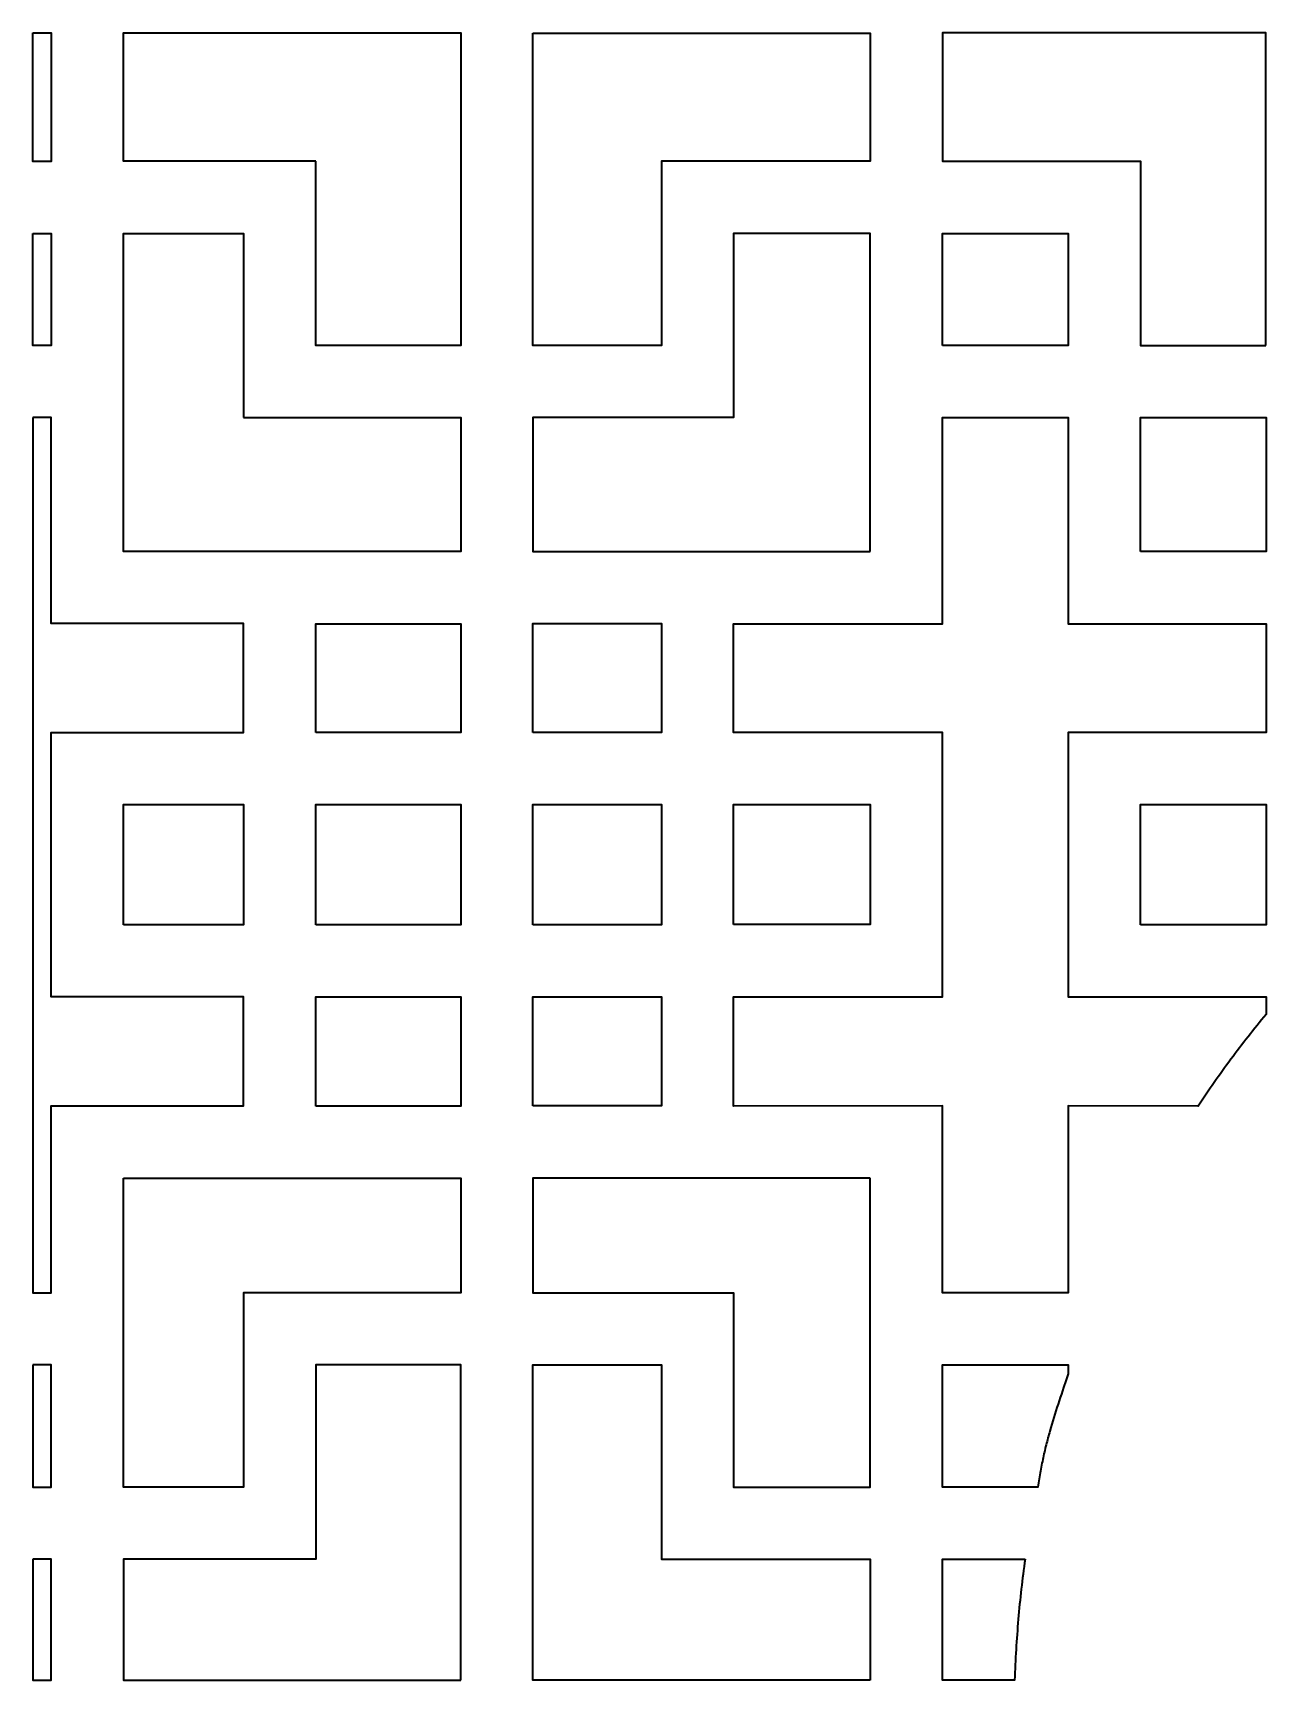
# Model space of a CAD drawing. Header units: centimetres. Extents: x 24 to 482, y -156 to 120.
# Drawn here: x 377.84 to 408.57, y -17.5 to 23.57 of the extents above; entities that cross this region are included whole.
import ezdxf

# ---------------------------------------------------------------- set-up
doc = ezdxf.new("R2010")
doc.units = ezdxf.units.CM
doc.header["$MEASUREMENT"] = 0
doc.layers.add('layer 1', color=7, linetype='Continuous')

msp = doc.modelspace()

# ---------------------------------------------------------------- linework, layer by layer
at = {"layer": 'layer 1', "color": 250, "lineweight": 35}
for points, knots in [([(377.84482, 23.57096), (377.84482, 23.57096), (377.84482, 20.36846), (377.84482, 20.36846), (377.84482, 20.36846), (377.84482, 20.36846), (378.29982, 20.36846), (378.29982, 20.36846), (378.29982, 20.36846), (378.29982, 20.36846), (378.29982, 23.57096), (378.29982, 23.57096), (378.29982, 23.57096), (378.29982, 23.57096), (377.84482, 23.57096), (377.84482, 23.57096)], [0, 0, 0, 0, 0.2, 0.2, 0.2, 0.2, 0.4, 0.4, 0.4, 0.4, 0.6, 0.6, 0.6, 0.6, 1, 1, 1, 1]), ([(384.89482, 20.37096), (384.89482, 20.37096), (384.89232, 15.78096), (384.89232, 15.78096), (384.89232, 15.78096), (384.89232, 15.78096), (388.50482, 15.78096), (388.50482, 15.78096), (388.50482, 15.78096), (388.50482, 15.78096), (388.50482, 23.57096), (388.50482, 23.57096), (388.50482, 23.57096), (388.50482, 23.57096), (380.09982, 23.57096), (380.09982, 23.57096), (380.09982, 23.57096), (380.09982, 23.57096), (380.09982, 20.37096), (380.09982, 20.37096), (380.09982, 20.37096), (380.09982, 20.37096), (384.89482, 20.37096), (384.89482, 20.37096)], [0, 0, 0, 0, 0.14285714, 0.14285714, 0.14285714, 0.14285714, 0.28571429, 0.28571429, 0.28571429, 0.28571429, 0.42857143, 0.42857143, 0.42857143, 0.42857143, 0.57142857, 0.57142857, 0.57142857, 0.57142857, 0.71428571, 0.71428571, 0.71428571, 0.71428571, 1, 1, 1, 1]), ([(390.30482, 23.56846), (390.30482, 23.56846), (390.30482, 15.78096), (390.30482, 15.78096), (390.30482, 15.78096), (390.30482, 15.78096), (393.50482, 15.78096), (393.50482, 15.78096), (393.50482, 15.78096), (393.50482, 15.78096), (393.50482, 20.37096), (393.50482, 20.37096), (393.50482, 20.37096), (393.50482, 20.37096), (398.71232, 20.37096), (398.71232, 20.37096), (398.71232, 20.37096), (398.71232, 20.37096), (398.71232, 23.56846), (398.71232, 23.56846), (398.71232, 23.56846), (398.71232, 23.56846), (390.30482, 23.56846), (390.30482, 23.56846)], [0, 0, 0, 0, 0.14285714, 0.14285714, 0.14285714, 0.14285714, 0.28571429, 0.28571429, 0.28571429, 0.28571429, 0.42857143, 0.42857143, 0.42857143, 0.42857143, 0.57142857, 0.57142857, 0.57142857, 0.57142857, 0.71428571, 0.71428571, 0.71428571, 0.71428571, 1, 1, 1, 1]), ([(408.56982, 15.78096), (408.56982, 15.78096), (405.44232, 15.78096), (405.44232, 15.78096), (405.44232, 15.78096), (405.44232, 15.78096), (405.44232, 20.37096), (405.44232, 20.37096), (405.44232, 20.37096), (405.44232, 20.37096), (400.51232, 20.37096), (400.51232, 20.37096), (400.51232, 20.37096), (400.51232, 20.37096), (400.51232, 23.57096), (400.51232, 23.57096), (400.51232, 23.57096), (400.51232, 23.57096), (408.56982, 23.57096), (408.56982, 23.57096), (408.56982, 23.57096), (408.56982, 23.57096), (408.56982, 15.78096), (408.56982, 15.78096)], [0, 0, 0, 0, 0.14285714, 0.14285714, 0.14285714, 0.14285714, 0.28571429, 0.28571429, 0.28571429, 0.28571429, 0.42857143, 0.42857143, 0.42857143, 0.42857143, 0.57142857, 0.57142857, 0.57142857, 0.57142857, 0.71428571, 0.71428571, 0.71428571, 0.71428571, 1, 1, 1, 1]), ([(377.84482, 18.57096), (377.84482, 18.57096), (377.84482, 15.78096), (377.84482, 15.78096), (377.84482, 15.78096), (377.84482, 15.78096), (378.29982, 15.78096), (378.29982, 15.78096), (378.29982, 15.78096), (378.29982, 15.78096), (378.29982, 18.57096), (378.29982, 18.57096), (378.29982, 18.57096), (378.29982, 18.57096), (377.84482, 18.57096), (377.84482, 18.57096)], [0, 0, 0, 0, 0.2, 0.2, 0.2, 0.2, 0.4, 0.4, 0.4, 0.4, 0.6, 0.6, 0.6, 0.6, 1, 1, 1, 1]), ([(383.09482, 13.98096), (383.09482, 13.98096), (383.09482, 18.57096), (383.09482, 18.57096), (383.09482, 18.57096), (383.09482, 18.57096), (380.09982, 18.57096), (380.09982, 18.57096), (380.09982, 18.57096), (380.09982, 18.57096), (380.09982, 10.64346), (380.09982, 10.64346), (380.09982, 10.64346), (380.09982, 10.64346), (388.50482, 10.64346), (388.50482, 10.64346), (388.50482, 10.64346), (388.50482, 10.64346), (388.50482, 13.98096), (388.50482, 13.98096), (388.50482, 13.98096), (388.50482, 13.98096), (383.09482, 13.98096), (383.09482, 13.98096)], [0, 0, 0, 0, 0.14285714, 0.14285714, 0.14285714, 0.14285714, 0.28571429, 0.28571429, 0.28571429, 0.28571429, 0.42857143, 0.42857143, 0.42857143, 0.42857143, 0.57142857, 0.57142857, 0.57142857, 0.57142857, 0.71428571, 0.71428571, 0.71428571, 0.71428571, 1, 1, 1, 1]), ([(398.70732, 10.64346), (398.70732, 10.64346), (390.30482, 10.64346), (390.30482, 10.64346), (390.30482, 10.64346), (390.30482, 10.64346), (390.30482, 13.98096), (390.30482, 13.98096), (390.30482, 13.98096), (390.30482, 13.98096), (395.30482, 13.98096), (395.30482, 13.98096), (395.30482, 13.98096), (395.30482, 13.98096), (395.30482, 18.56846), (395.30482, 18.56846), (395.30482, 18.56846), (395.30482, 18.56846), (398.70732, 18.56846), (398.70732, 18.56846), (398.70732, 18.56846), (398.70732, 18.56846), (398.70732, 10.64346), (398.70732, 10.64346)], [0, 0, 0, 0, 0.14285714, 0.14285714, 0.14285714, 0.14285714, 0.28571429, 0.28571429, 0.28571429, 0.28571429, 0.42857143, 0.42857143, 0.42857143, 0.42857143, 0.57142857, 0.57142857, 0.57142857, 0.57142857, 0.71428571, 0.71428571, 0.71428571, 0.71428571, 1, 1, 1, 1]), ([(400.51232, 15.78096), (400.51232, 15.78096), (403.64232, 15.78096), (403.64232, 15.78096), (403.64232, 15.78096), (403.64232, 15.78096), (403.64232, 18.57096), (403.64232, 18.57096), (403.64232, 18.57096), (403.64232, 18.57096), (400.51232, 18.57096), (400.51232, 18.57096), (400.51232, 18.57096), (400.51232, 18.57096), (400.51232, 15.78096), (400.51232, 15.78096)], [0, 0, 0, 0, 0.2, 0.2, 0.2, 0.2, 0.4, 0.4, 0.4, 0.4, 0.6, 0.6, 0.6, 0.6, 1, 1, 1, 1]), ([(377.84482, 13.98096), (377.84482, 13.98096), (378.29732, 13.98096), (378.29732, 13.98096), (378.29732, 13.98096), (378.29732, 13.98096), (378.29732, 8.84346), (378.29732, 8.84346), (378.29732, 8.84346), (378.29732, 8.84346), (383.09482, 8.84346), (383.09482, 8.84346), (383.09482, 8.84346), (383.09482, 8.84346), (383.09482, 6.13096), (383.09482, 6.13096), (383.09482, 6.13096), (383.09482, 6.13096), (378.29732, 6.13096), (378.29732, 6.13096), (378.29732, 6.13096), (378.29732, 6.13096), (378.29732, -0.46404), (378.29732, -0.46404), (378.29732, -0.46404), (378.29732, -0.46404), (383.09482, -0.46404), (383.09482, -0.46404), (383.09482, -0.46404), (383.09482, -0.46404), (383.09482, -3.18404), (383.09482, -3.18404), (383.09482, -3.18404), (383.09482, -3.18404), (378.29732, -3.18404), (378.29732, -3.18404), (378.29732, -3.18404), (378.29732, -3.18404), (378.29732, -7.84404), (378.29732, -7.84404), (378.29732, -7.84404), (378.29732, -7.84404), (377.84482, -7.84404), (377.84482, -7.84404), (377.84482, -7.84404), (377.84482, -7.84404), (377.84482, 13.98096), (377.84482, 13.98096)], [0, 0, 0, 0, 0.07692308, 0.07692308, 0.07692308, 0.07692308, 0.15384615, 0.15384615, 0.15384615, 0.15384615, 0.23076923, 0.23076923, 0.23076923, 0.23076923, 0.30769231, 0.30769231, 0.30769231, 0.30769231, 0.38461538, 0.38461538, 0.38461538, 0.38461538, 0.46153846, 0.46153846, 0.46153846, 0.46153846, 0.53846154, 0.53846154, 0.53846154, 0.53846154, 0.61538462, 0.61538462, 0.61538462, 0.61538462, 0.69230769, 0.69230769, 0.69230769, 0.69230769, 0.76923077, 0.76923077, 0.76923077, 0.76923077, 0.84615385, 0.84615385, 0.84615385, 0.84615385, 1, 1, 1, 1]), ([(408.57482, -0.90404), (408.57482, -0.90404), (408.57482, -0.46404), (408.57482, -0.46404), (408.57482, -0.46404), (408.57482, -0.46404), (403.63982, -0.46404), (403.63982, -0.46404), (403.63982, -0.46404), (403.63982, -0.46404), (403.63982, 6.12846), (403.63982, 6.12846), (403.63982, 6.12846), (403.63982, 6.12846), (408.57482, 6.12846), (408.57482, 6.12846), (408.57482, 6.12846), (408.57482, 6.12846), (408.57482, 8.84096), (408.57482, 8.84096), (408.57482, 8.84096), (408.57482, 8.84096), (403.63982, 8.84096), (403.63982, 8.84096), (403.63982, 8.84096), (403.63982, 8.84096), (403.63982, 13.97846), (403.63982, 13.97846), (403.63982, 13.97846), (403.63982, 13.97846), (400.51232, 13.97846), (400.51232, 13.97846), (400.51232, 13.97846), (400.51232, 13.97846), (400.51232, 8.84096), (400.51232, 8.84096), (400.51232, 8.84096), (400.51232, 8.84096), (395.30482, 8.84096), (395.30482, 8.84096), (395.30482, 8.84096), (395.30482, 8.84096), (395.30482, 6.12846), (395.30482, 6.12846), (395.30482, 6.12846), (395.30482, 6.12846), (400.51232, 6.12846), (400.51232, 6.12846), (400.51232, 6.12846), (400.51232, 6.12846), (400.51232, -0.46404), (400.51232, -0.46404), (400.51232, -0.46404), (400.51232, -0.46404), (395.30482, -0.46404), (395.30482, -0.46404), (395.30482, -0.46404), (395.30482, -0.46404), (395.30482, -3.18654), (395.30482, -3.18654), (395.30482, -3.18654), (395.30482, -3.18654), (400.51232, -3.18404), (400.51232, -3.18404), (400.51232, -3.18404), (400.51232, -3.18404), (400.51232, -7.84404), (400.51232, -7.84404), (400.51232, -7.84404), (400.51232, -7.84404), (403.63982, -7.84404), (403.63982, -7.84404), (403.63982, -7.84404), (403.63982, -7.84404), (403.63982, -3.18404), (403.63982, -3.18404), (403.63982, -3.18404), (403.63982, -3.18404), (406.87982, -3.18654), (406.87982, -3.18654), (406.87982, -3.18654), (406.87982, -3.18654), (406.87982, -3.18654), (406.87982, -3.18654), (406.87982, -3.18654), (406.87982, -3.18654), (406.92982, -3.11154), (406.92982, -3.11154), (406.92982, -3.11154), (406.92982, -3.11154), (406.97982, -3.03654), (406.97982, -3.03654), (406.97982, -3.03654), (406.97982, -3.03654), (407.02982, -2.96404), (407.02982, -2.96404), (407.02982, -2.96404), (407.02982, -2.96404), (407.07982, -2.89154), (407.07982, -2.89154), (407.07982, -2.89154), (407.07982, -2.89154), (407.12982, -2.81654), (407.12982, -2.81654), (407.12982, -2.81654), (407.12982, -2.81654), (407.17982, -2.74404), (407.17982, -2.74404), (407.17982, -2.74404), (407.17982, -2.74404), (407.23232, -2.67154), (407.23232, -2.67154), (407.23232, -2.67154), (407.23232, -2.67154), (407.28232, -2.59904), (407.28232, -2.59904), (407.28232, -2.59904), (407.28232, -2.59904), (407.33232, -2.52654), (407.33232, -2.52654), (407.33232, -2.52654), (407.33232, -2.52654), (407.38482, -2.45404), (407.38482, -2.45404), (407.38482, -2.45404), (407.38482, -2.45404), (407.43732, -2.38154), (407.43732, -2.38154), (407.43732, -2.38154), (407.43732, -2.38154), (407.48982, -2.30904), (407.48982, -2.30904), (407.48982, -2.30904), (407.48982, -2.30904), (407.53982, -2.23654), (407.53982, -2.23654), (407.53982, -2.23654), (407.53982, -2.23654), (407.59232, -2.16404), (407.59232, -2.16404), (407.59232, -2.16404), (407.59232, -2.16404), (407.64482, -2.09404), (407.64482, -2.09404), (407.64482, -2.09404), (407.64482, -2.09404), (407.69982, -2.02154), (407.69982, -2.02154), (407.69982, -2.02154), (407.69982, -2.02154), (407.75232, -1.95154), (407.75232, -1.95154), (407.75232, -1.95154), (407.75232, -1.95154), (407.80482, -1.87904), (407.80482, -1.87904), (407.80482, -1.87904), (407.80482, -1.87904), (407.85732, -1.80904), (407.85732, -1.80904), (407.85732, -1.80904), (407.85732, -1.80904), (407.91232, -1.73654), (407.91232, -1.73654), (407.91232, -1.73654), (407.91232, -1.73654), (407.96732, -1.66654), (407.96732, -1.66654), (407.96732, -1.66654), (407.96732, -1.66654), (408.01982, -1.59654), (408.01982, -1.59654), (408.01982, -1.59654), (408.01982, -1.59654), (408.07482, -1.52654), (408.07482, -1.52654), (408.07482, -1.52654), (408.07482, -1.52654), (408.12982, -1.45654), (408.12982, -1.45654), (408.12982, -1.45654), (408.12982, -1.45654), (408.18482, -1.38654), (408.18482, -1.38654), (408.18482, -1.38654), (408.18482, -1.38654), (408.23982, -1.31654), (408.23982, -1.31654), (408.23982, -1.31654), (408.23982, -1.31654), (408.29482, -1.24654), (408.29482, -1.24654), (408.29482, -1.24654), (408.29482, -1.24654), (408.34982, -1.17904), (408.34982, -1.17904), (408.34982, -1.17904), (408.34982, -1.17904), (408.40482, -1.10904), (408.40482, -1.10904), (408.40482, -1.10904), (408.40482, -1.10904), (408.46232, -1.03904), (408.46232, -1.03904), (408.46232, -1.03904), (408.46232, -1.03904), (408.51732, -0.97154), (408.51732, -0.97154), (408.51732, -0.97154), (408.51732, -0.97154), (408.57482, -0.90404), (408.57482, -0.90404)], [0, 0, 0, 0, 0.01851852, 0.01851852, 0.01851852, 0.01851852, 0.03703704, 0.03703704, 0.03703704, 0.03703704, 0.05555556, 0.05555556, 0.05555556, 0.05555556, 0.07407407, 0.07407407, 0.07407407, 0.07407407, 0.09259259, 0.09259259, 0.09259259, 0.09259259, 0.11111111, 0.11111111, 0.11111111, 0.11111111, 0.12962963, 0.12962963, 0.12962963, 0.12962963, 0.14814815, 0.14814815, 0.14814815, 0.14814815, 0.16666667, 0.16666667, 0.16666667, 0.16666667, 0.18518519, 0.18518519, 0.18518519, 0.18518519, 0.2037037, 0.2037037, 0.2037037, 0.2037037, 0.22222222, 0.22222222, 0.22222222, 0.22222222, 0.24074074, 0.24074074, 0.24074074, 0.24074074, 0.25925926, 0.25925926, 0.25925926, 0.25925926, 0.27777778, 0.27777778, 0.27777778, 0.27777778, 0.2962963, 0.2962963, 0.2962963, 0.2962963, 0.31481481, 0.31481481, 0.31481481, 0.31481481, 0.33333333, 0.33333333, 0.33333333, 0.33333333, 0.35185185, 0.35185185, 0.35185185, 0.35185185, 0.37037037, 0.37037037, 0.37037037, 0.37037037, 0.38888889, 0.38888889, 0.38888889, 0.38888889, 0.40740741, 0.40740741, 0.40740741, 0.40740741, 0.42592593, 0.42592593, 0.42592593, 0.42592593, 0.44444444, 0.44444444, 0.44444444, 0.44444444, 0.46296296, 0.46296296, 0.46296296, 0.46296296, 0.48148148, 0.48148148, 0.48148148, 0.48148148, 0.5, 0.5, 0.5, 0.5, 0.51851852, 0.51851852, 0.51851852, 0.51851852, 0.53703704, 0.53703704, 0.53703704, 0.53703704, 0.55555556, 0.55555556, 0.55555556, 0.55555556, 0.57407407, 0.57407407, 0.57407407, 0.57407407, 0.59259259, 0.59259259, 0.59259259, 0.59259259, 0.61111111, 0.61111111, 0.61111111, 0.61111111, 0.62962963, 0.62962963, 0.62962963, 0.62962963, 0.64814815, 0.64814815, 0.64814815, 0.64814815, 0.66666667, 0.66666667, 0.66666667, 0.66666667, 0.68518519, 0.68518519, 0.68518519, 0.68518519, 0.7037037, 0.7037037, 0.7037037, 0.7037037, 0.72222222, 0.72222222, 0.72222222, 0.72222222, 0.74074074, 0.74074074, 0.74074074, 0.74074074, 0.75925926, 0.75925926, 0.75925926, 0.75925926, 0.77777778, 0.77777778, 0.77777778, 0.77777778, 0.7962963, 0.7962963, 0.7962963, 0.7962963, 0.81481481, 0.81481481, 0.81481481, 0.81481481, 0.83333333, 0.83333333, 0.83333333, 0.83333333, 0.85185185, 0.85185185, 0.85185185, 0.85185185, 0.87037037, 0.87037037, 0.87037037, 0.87037037, 0.88888889, 0.88888889, 0.88888889, 0.88888889, 0.90740741, 0.90740741, 0.90740741, 0.90740741, 0.92592593, 0.92592593, 0.92592593, 0.92592593, 0.94444444, 0.94444444, 0.94444444, 0.94444444, 0.96296296, 0.96296296, 0.96296296, 0.96296296, 1, 1, 1, 1]), ([(405.44232, 10.64346), (405.44232, 10.64346), (408.57482, 10.64346), (408.57482, 10.64346), (408.57482, 10.64346), (408.57482, 10.64346), (408.57482, 13.97846), (408.57482, 13.97846), (408.57482, 13.97846), (408.57482, 13.97846), (405.44232, 13.97846), (405.44232, 13.97846), (405.44232, 13.97846), (405.44232, 13.97846), (405.44232, 10.64346), (405.44232, 10.64346)], [0, 0, 0, 0, 0.2, 0.2, 0.2, 0.2, 0.4, 0.4, 0.4, 0.4, 0.6, 0.6, 0.6, 0.6, 1, 1, 1, 1]), ([(384.89232, 6.12846), (384.89232, 6.12846), (388.50482, 6.12846), (388.50482, 6.12846), (388.50482, 6.12846), (388.50482, 6.12846), (388.50482, 8.84096), (388.50482, 8.84096), (388.50482, 8.84096), (388.50482, 8.84096), (384.89232, 8.84096), (384.89232, 8.84096), (384.89232, 8.84096), (384.89232, 8.84096), (384.89232, 6.12846), (384.89232, 6.12846)], [0, 0, 0, 0, 0.2, 0.2, 0.2, 0.2, 0.4, 0.4, 0.4, 0.4, 0.6, 0.6, 0.6, 0.6, 1, 1, 1, 1]), ([(390.30482, 6.13096), (390.30482, 6.13096), (393.50482, 6.13096), (393.50482, 6.13096), (393.50482, 6.13096), (393.50482, 6.13096), (393.50482, 8.84346), (393.50482, 8.84346), (393.50482, 8.84346), (393.50482, 8.84346), (390.30482, 8.84346), (390.30482, 8.84346), (390.30482, 8.84346), (390.30482, 8.84346), (390.30482, 6.13096), (390.30482, 6.13096)], [0, 0, 0, 0, 0.2, 0.2, 0.2, 0.2, 0.4, 0.4, 0.4, 0.4, 0.6, 0.6, 0.6, 0.6, 1, 1, 1, 1]), ([(380.09982, 1.33596), (380.09982, 1.33596), (383.09482, 1.33596), (383.09482, 1.33596), (383.09482, 1.33596), (383.09482, 1.33596), (383.09482, 4.33096), (383.09482, 4.33096), (383.09482, 4.33096), (383.09482, 4.33096), (380.09982, 4.33096), (380.09982, 4.33096), (380.09982, 4.33096), (380.09982, 4.33096), (380.09982, 1.33596), (380.09982, 1.33596)], [0, 0, 0, 0, 0.2, 0.2, 0.2, 0.2, 0.4, 0.4, 0.4, 0.4, 0.6, 0.6, 0.6, 0.6, 1, 1, 1, 1]), ([(384.89482, 1.33596), (384.89482, 1.33596), (388.50482, 1.33596), (388.50482, 1.33596), (388.50482, 1.33596), (388.50482, 1.33596), (388.50482, 4.32846), (388.50482, 4.32846), (388.50482, 4.32846), (388.50482, 4.32846), (384.89482, 4.32846), (384.89482, 4.32846), (384.89482, 4.32846), (384.89482, 4.32846), (384.89482, 1.33596), (384.89482, 1.33596)], [0, 0, 0, 0, 0.2, 0.2, 0.2, 0.2, 0.4, 0.4, 0.4, 0.4, 0.6, 0.6, 0.6, 0.6, 1, 1, 1, 1]), ([(390.30482, 1.33346), (390.30482, 1.33346), (393.50482, 1.33346), (393.50482, 1.33346), (393.50482, 1.33346), (393.50482, 1.33346), (393.50482, 4.32846), (393.50482, 4.32846), (393.50482, 4.32846), (393.50482, 4.32846), (390.30482, 4.32846), (390.30482, 4.32846), (390.30482, 4.32846), (390.30482, 4.32846), (390.30482, 1.33346), (390.30482, 1.33346)], [0, 0, 0, 0, 0.2, 0.2, 0.2, 0.2, 0.4, 0.4, 0.4, 0.4, 0.6, 0.6, 0.6, 0.6, 1, 1, 1, 1]), ([(395.30232, 1.34096), (395.30232, 1.34096), (398.70732, 1.34096), (398.70732, 1.34096), (398.70732, 1.34096), (398.70732, 1.34096), (398.70732, 4.33096), (398.70732, 4.33096), (398.70732, 4.33096), (398.70732, 4.33096), (395.30232, 4.33096), (395.30232, 4.33096), (395.30232, 4.33096), (395.30232, 4.33096), (395.30232, 1.34096), (395.30232, 1.34096)], [0, 0, 0, 0, 0.2, 0.2, 0.2, 0.2, 0.4, 0.4, 0.4, 0.4, 0.6, 0.6, 0.6, 0.6, 1, 1, 1, 1]), ([(405.44232, 1.33596), (405.44232, 1.33596), (408.57482, 1.33596), (408.57482, 1.33596), (408.57482, 1.33596), (408.57482, 1.33596), (408.57482, 4.33096), (408.57482, 4.33096), (408.57482, 4.33096), (408.57482, 4.33096), (405.44232, 4.33096), (405.44232, 4.33096), (405.44232, 4.33096), (405.44232, 4.33096), (405.44232, 1.33596), (405.44232, 1.33596)], [0, 0, 0, 0, 0.2, 0.2, 0.2, 0.2, 0.4, 0.4, 0.4, 0.4, 0.6, 0.6, 0.6, 0.6, 1, 1, 1, 1]), ([(384.89482, -3.18904), (384.89482, -3.18904), (388.50482, -3.18904), (388.50482, -3.18904), (388.50482, -3.18904), (388.50482, -3.18904), (388.50482, -0.46154), (388.50482, -0.46154), (388.50482, -0.46154), (388.50482, -0.46154), (384.89482, -0.46154), (384.89482, -0.46154), (384.89482, -0.46154), (384.89482, -0.46154), (384.89482, -3.18904), (384.89482, -3.18904)], [0, 0, 0, 0, 0.2, 0.2, 0.2, 0.2, 0.4, 0.4, 0.4, 0.4, 0.6, 0.6, 0.6, 0.6, 1, 1, 1, 1]), ([(390.30482, -3.18404), (390.30482, -3.18404), (393.50482, -3.18404), (393.50482, -3.18404), (393.50482, -3.18404), (393.50482, -3.18404), (393.50482, -0.46154), (393.50482, -0.46154), (393.50482, -0.46154), (393.50482, -0.46154), (390.30482, -0.46154), (390.30482, -0.46154), (390.30482, -0.46154), (390.30482, -0.46154), (390.30482, -3.18404), (390.30482, -3.18404)], [0, 0, 0, 0, 0.2, 0.2, 0.2, 0.2, 0.4, 0.4, 0.4, 0.4, 0.6, 0.6, 0.6, 0.6, 1, 1, 1, 1]), ([(380.09982, -4.98404), (380.09982, -4.98404), (380.09982, -12.68904), (380.09982, -12.68904), (380.09982, -12.68904), (380.09982, -12.68904), (383.09482, -12.68904), (383.09482, -12.68904), (383.09482, -12.68904), (383.09482, -12.68904), (383.09482, -7.84154), (383.09482, -7.84154), (383.09482, -7.84154), (383.09482, -7.84154), (388.50482, -7.84154), (388.50482, -7.84154), (388.50482, -7.84154), (388.50482, -7.84154), (388.50482, -4.98404), (388.50482, -4.98404), (388.50482, -4.98404), (388.50482, -4.98404), (380.09982, -4.98404), (380.09982, -4.98404)], [0, 0, 0, 0, 0.14285714, 0.14285714, 0.14285714, 0.14285714, 0.28571429, 0.28571429, 0.28571429, 0.28571429, 0.42857143, 0.42857143, 0.42857143, 0.42857143, 0.57142857, 0.57142857, 0.57142857, 0.57142857, 0.71428571, 0.71428571, 0.71428571, 0.71428571, 1, 1, 1, 1]), ([(398.70732, -4.98404), (398.70732, -4.98404), (398.70732, -12.68904), (398.70732, -12.68904), (398.70732, -12.68904), (398.70732, -12.68904), (395.30482, -12.68904), (395.30482, -12.68904), (395.30482, -12.68904), (395.30482, -12.68904), (395.30482, -7.84154), (395.30482, -7.84154), (395.30482, -7.84154), (395.30482, -7.84154), (390.30482, -7.84404), (390.30482, -7.84404), (390.30482, -7.84404), (390.30482, -7.84404), (390.30482, -4.98404), (390.30482, -4.98404), (390.30482, -4.98404), (390.30482, -4.98404), (398.70732, -4.98404), (398.70732, -4.98404)], [0, 0, 0, 0, 0.14285714, 0.14285714, 0.14285714, 0.14285714, 0.28571429, 0.28571429, 0.28571429, 0.28571429, 0.42857143, 0.42857143, 0.42857143, 0.42857143, 0.57142857, 0.57142857, 0.57142857, 0.57142857, 0.71428571, 0.71428571, 0.71428571, 0.71428571, 1, 1, 1, 1]), ([(377.84482, -9.64154), (377.84482, -9.64154), (378.30232, -9.64154), (378.30232, -9.64154), (378.30232, -9.64154), (378.30232, -9.64154), (378.30232, -12.68654), (378.30232, -12.68654), (378.30232, -12.68654), (378.30232, -12.68654), (377.84482, -12.68654), (377.84482, -12.68654), (377.84482, -12.68654), (377.84482, -12.68654), (377.84482, -9.64154), (377.84482, -9.64154)], [0, 0, 0, 0, 0.2, 0.2, 0.2, 0.2, 0.4, 0.4, 0.4, 0.4, 0.6, 0.6, 0.6, 0.6, 1, 1, 1, 1]), ([(388.50482, -17.49904), (388.50482, -17.49904), (380.09982, -17.49904), (380.09982, -17.49904), (380.09982, -17.49904), (380.09982, -17.49904), (380.09982, -14.48654), (380.09982, -14.48654), (380.09982, -14.48654), (380.09982, -14.48654), (384.89232, -14.48654), (384.89232, -14.48654), (384.89232, -14.48654), (384.89232, -14.48654), (384.89232, -9.64154), (384.89232, -9.64154), (384.89232, -9.64154), (384.89232, -9.64154), (388.50482, -9.64154), (388.50482, -9.64154), (388.50482, -9.64154), (388.50482, -9.64154), (388.50482, -17.49904), (388.50482, -17.49904)], [0, 0, 0, 0, 0.14285714, 0.14285714, 0.14285714, 0.14285714, 0.28571429, 0.28571429, 0.28571429, 0.28571429, 0.42857143, 0.42857143, 0.42857143, 0.42857143, 0.57142857, 0.57142857, 0.57142857, 0.57142857, 0.71428571, 0.71428571, 0.71428571, 0.71428571, 1, 1, 1, 1]), ([(398.70732, -17.49904), (398.70732, -17.49904), (398.70732, -14.48654), (398.70732, -14.48654), (398.70732, -14.48654), (398.70732, -14.48654), (393.50482, -14.48654), (393.50482, -14.48654), (393.50482, -14.48654), (393.50482, -14.48654), (393.50482, -9.64154), (393.50482, -9.64154), (393.50482, -9.64154), (393.50482, -9.64154), (390.30482, -9.64154), (390.30482, -9.64154), (390.30482, -9.64154), (390.30482, -9.64154), (390.30482, -17.49904), (390.30482, -17.49904), (390.30482, -17.49904), (390.30482, -17.49904), (398.70732, -17.49904), (398.70732, -17.49904)], [0, 0, 0, 0, 0.14285714, 0.14285714, 0.14285714, 0.14285714, 0.28571429, 0.28571429, 0.28571429, 0.28571429, 0.42857143, 0.42857143, 0.42857143, 0.42857143, 0.57142857, 0.57142857, 0.57142857, 0.57142857, 0.71428571, 0.71428571, 0.71428571, 0.71428571, 1, 1, 1, 1]), ([(403.64232, -9.86654), (403.64232, -9.86654), (403.64232, -9.64154), (403.64232, -9.64154), (403.64232, -9.64154), (403.64232, -9.64154), (400.51232, -9.64154), (400.51232, -9.64154), (400.51232, -9.64154), (400.51232, -9.64154), (400.51232, -12.68654), (400.51232, -12.68654), (400.51232, -12.68654), (400.51232, -12.68654), (402.88732, -12.68654), (402.88732, -12.68654), (402.88732, -12.68654), (402.88732, -12.68654), (402.88732, -12.68654), (402.88732, -12.68654), (402.88732, -12.68654), (402.88732, -12.68654), (402.89482, -12.63654), (402.89482, -12.63654), (402.89482, -12.63654), (402.89482, -12.63654), (402.90232, -12.58404), (402.90232, -12.58404), (402.90232, -12.58404), (402.90232, -12.58404), (402.91232, -12.53404), (402.91232, -12.53404), (402.91232, -12.53404), (402.91232, -12.53404), (402.91982, -12.48404), (402.91982, -12.48404), (402.91982, -12.48404), (402.91982, -12.48404), (402.92732, -12.43404), (402.92732, -12.43404), (402.92732, -12.43404), (402.92732, -12.43404), (402.93732, -12.38404), (402.93732, -12.38404), (402.93732, -12.38404), (402.93732, -12.38404), (402.94482, -12.33404), (402.94482, -12.33404), (402.94482, -12.33404), (402.94482, -12.33404), (402.95482, -12.28654), (402.95482, -12.28654), (402.95482, -12.28654), (402.95482, -12.28654), (402.96232, -12.23904), (402.96232, -12.23904), (402.96232, -12.23904), (402.96232, -12.23904), (402.97232, -12.18904), (402.97232, -12.18904), (402.97232, -12.18904), (402.97232, -12.18904), (402.98232, -12.14154), (402.98232, -12.14154), (402.98232, -12.14154), (402.98232, -12.14154), (402.98982, -12.09404), (402.98982, -12.09404), (402.98982, -12.09404), (402.98982, -12.09404), (402.99982, -12.04654), (402.99982, -12.04654), (402.99982, -12.04654), (402.99982, -12.04654), (403.00982, -12.00154), (403.00982, -12.00154), (403.00982, -12.00154), (403.00982, -12.00154), (403.01982, -11.95404), (403.01982, -11.95404), (403.01982, -11.95404), (403.01982, -11.95404), (403.02982, -11.90904), (403.02982, -11.90904), (403.02982, -11.90904), (403.02982, -11.90904), (403.03982, -11.86154), (403.03982, -11.86154), (403.03982, -11.86154), (403.03982, -11.86154), (403.05232, -11.81654), (403.05232, -11.81654), (403.05232, -11.81654), (403.05232, -11.81654), (403.06232, -11.77154), (403.06232, -11.77154), (403.06232, -11.77154), (403.06232, -11.77154), (403.07232, -11.72654), (403.07232, -11.72654), (403.07232, -11.72654), (403.07232, -11.72654), (403.08232, -11.68154), (403.08232, -11.68154), (403.08232, -11.68154), (403.08232, -11.68154), (403.09482, -11.63654), (403.09482, -11.63654), (403.09482, -11.63654), (403.09482, -11.63654), (403.10482, -11.59404), (403.10482, -11.59404), (403.10482, -11.59404), (403.10482, -11.59404), (403.11732, -11.54904), (403.11732, -11.54904), (403.11732, -11.54904), (403.11732, -11.54904), (403.12732, -11.50654), (403.12732, -11.50654), (403.12732, -11.50654), (403.12732, -11.50654), (403.13982, -11.46154), (403.13982, -11.46154), (403.13982, -11.46154), (403.13982, -11.46154), (403.15232, -11.41904), (403.15232, -11.41904), (403.15232, -11.41904), (403.15232, -11.41904), (403.16232, -11.37404), (403.16232, -11.37404), (403.16232, -11.37404), (403.16232, -11.37404), (403.17482, -11.33154), (403.17482, -11.33154), (403.17482, -11.33154), (403.17482, -11.33154), (403.18732, -11.28904), (403.18732, -11.28904), (403.18732, -11.28904), (403.18732, -11.28904), (403.21232, -11.20404), (403.21232, -11.20404), (403.21232, -11.20404), (403.21232, -11.20404), (403.23732, -11.11904), (403.23732, -11.11904), (403.23732, -11.11904), (403.23732, -11.11904), (403.26232, -11.03404), (403.26232, -11.03404), (403.26232, -11.03404), (403.26232, -11.03404), (403.28732, -10.95154), (403.28732, -10.95154), (403.28732, -10.95154), (403.28732, -10.95154), (403.31232, -10.86654), (403.31232, -10.86654), (403.31232, -10.86654), (403.31232, -10.86654), (403.33982, -10.78404), (403.33982, -10.78404), (403.33982, -10.78404), (403.33982, -10.78404), (403.36482, -10.70154), (403.36482, -10.70154), (403.36482, -10.70154), (403.36482, -10.70154), (403.39232, -10.61904), (403.39232, -10.61904), (403.39232, -10.61904), (403.39232, -10.61904), (403.41982, -10.53654), (403.41982, -10.53654), (403.41982, -10.53654), (403.41982, -10.53654), (403.44732, -10.45404), (403.44732, -10.45404), (403.44732, -10.45404), (403.44732, -10.45404), (403.47482, -10.36904), (403.47482, -10.36904), (403.47482, -10.36904), (403.47482, -10.36904), (403.52982, -10.20404), (403.52982, -10.20404), (403.52982, -10.20404), (403.52982, -10.20404), (403.58732, -10.03654), (403.58732, -10.03654), (403.58732, -10.03654), (403.58732, -10.03654), (403.64232, -9.86654), (403.64232, -9.86654)], [0, 0, 0, 0, 0.02, 0.02, 0.02, 0.02, 0.04, 0.04, 0.04, 0.04, 0.06, 0.06, 0.06, 0.06, 0.08, 0.08, 0.08, 0.08, 0.1, 0.1, 0.1, 0.1, 0.12, 0.12, 0.12, 0.12, 0.14, 0.14, 0.14, 0.14, 0.16, 0.16, 0.16, 0.16, 0.18, 0.18, 0.18, 0.18, 0.2, 0.2, 0.2, 0.2, 0.22, 0.22, 0.22, 0.22, 0.24, 0.24, 0.24, 0.24, 0.26, 0.26, 0.26, 0.26, 0.28, 0.28, 0.28, 0.28, 0.3, 0.3, 0.3, 0.3, 0.32, 0.32, 0.32, 0.32, 0.34, 0.34, 0.34, 0.34, 0.36, 0.36, 0.36, 0.36, 0.38, 0.38, 0.38, 0.38, 0.4, 0.4, 0.4, 0.4, 0.42, 0.42, 0.42, 0.42, 0.44, 0.44, 0.44, 0.44, 0.46, 0.46, 0.46, 0.46, 0.48, 0.48, 0.48, 0.48, 0.5, 0.5, 0.5, 0.5, 0.52, 0.52, 0.52, 0.52, 0.54, 0.54, 0.54, 0.54, 0.56, 0.56, 0.56, 0.56, 0.58, 0.58, 0.58, 0.58, 0.6, 0.6, 0.6, 0.6, 0.62, 0.62, 0.62, 0.62, 0.64, 0.64, 0.64, 0.64, 0.66, 0.66, 0.66, 0.66, 0.68, 0.68, 0.68, 0.68, 0.7, 0.7, 0.7, 0.7, 0.72, 0.72, 0.72, 0.72, 0.74, 0.74, 0.74, 0.74, 0.76, 0.76, 0.76, 0.76, 0.78, 0.78, 0.78, 0.78, 0.8, 0.8, 0.8, 0.8, 0.82, 0.82, 0.82, 0.82, 0.84, 0.84, 0.84, 0.84, 0.86, 0.86, 0.86, 0.86, 0.88, 0.88, 0.88, 0.88, 0.9, 0.9, 0.9, 0.9, 0.92, 0.92, 0.92, 0.92, 0.94, 0.94, 0.94, 0.94, 0.96, 0.96, 0.96, 0.96, 1, 1, 1, 1]), ([(377.84482, -14.48654), (377.84482, -14.48654), (378.29982, -14.48654), (378.29982, -14.48654), (378.29982, -14.48654), (378.29982, -14.48654), (378.29982, -17.49904), (378.29982, -17.49904), (378.29982, -17.49904), (378.29982, -17.49904), (377.84482, -17.49904), (377.84482, -17.49904), (377.84482, -17.49904), (377.84482, -17.49904), (377.84482, -14.48654), (377.84482, -14.48654)], [0, 0, 0, 0, 0.2, 0.2, 0.2, 0.2, 0.4, 0.4, 0.4, 0.4, 0.6, 0.6, 0.6, 0.6, 1, 1, 1, 1]), ([(402.56982, -14.48654), (402.56982, -14.48654), (400.51232, -14.48654), (400.51232, -14.48654), (400.51232, -14.48654), (400.51232, -14.48654), (400.51232, -17.49904), (400.51232, -17.49904), (400.51232, -17.49904), (400.51232, -17.49904), (402.30982, -17.49904), (402.30982, -17.49904), (402.30982, -17.49904), (402.30982, -17.49904), (402.30982, -17.49904), (402.30982, -17.49904), (402.30982, -17.49904), (402.30982, -17.49904), (402.31232, -17.40404), (402.31232, -17.40404), (402.31232, -17.40404), (402.31232, -17.40404), (402.31732, -17.30904), (402.31732, -17.30904), (402.31732, -17.30904), (402.31732, -17.30904), (402.31982, -17.21154), (402.31982, -17.21154), (402.31982, -17.21154), (402.31982, -17.21154), (402.32482, -17.11654), (402.32482, -17.11654), (402.32482, -17.11654), (402.32482, -17.11654), (402.32982, -17.02154), (402.32982, -17.02154), (402.32982, -17.02154), (402.32982, -17.02154), (402.33232, -16.92654), (402.33232, -16.92654), (402.33232, -16.92654), (402.33232, -16.92654), (402.33982, -16.83154), (402.33982, -16.83154), (402.33982, -16.83154), (402.33982, -16.83154), (402.34482, -16.73654), (402.34482, -16.73654), (402.34482, -16.73654), (402.34482, -16.73654), (402.34982, -16.64154), (402.34982, -16.64154), (402.34982, -16.64154), (402.34982, -16.64154), (402.35482, -16.54654), (402.35482, -16.54654), (402.35482, -16.54654), (402.35482, -16.54654), (402.36232, -16.45404), (402.36232, -16.45404), (402.36232, -16.45404), (402.36232, -16.45404), (402.36982, -16.35904), (402.36982, -16.35904), (402.36982, -16.35904), (402.36982, -16.35904), (402.37732, -16.26404), (402.37732, -16.26404), (402.37732, -16.26404), (402.37732, -16.26404), (402.38482, -16.16904), (402.38482, -16.16904), (402.38482, -16.16904), (402.38482, -16.16904), (402.39232, -16.07654), (402.39232, -16.07654), (402.39232, -16.07654), (402.39232, -16.07654), (402.39982, -15.98154), (402.39982, -15.98154), (402.39982, -15.98154), (402.39982, -15.98154), (402.40732, -15.88654), (402.40732, -15.88654), (402.40732, -15.88654), (402.40732, -15.88654), (402.41732, -15.79404), (402.41732, -15.79404), (402.41732, -15.79404), (402.41732, -15.79404), (402.42482, -15.69904), (402.42482, -15.69904), (402.42482, -15.69904), (402.42482, -15.69904), (402.43482, -15.60654), (402.43482, -15.60654), (402.43482, -15.60654), (402.43482, -15.60654), (402.44482, -15.51154), (402.44482, -15.51154), (402.44482, -15.51154), (402.44482, -15.51154), (402.45482, -15.41904), (402.45482, -15.41904), (402.45482, -15.41904), (402.45482, -15.41904), (402.46482, -15.32404), (402.46482, -15.32404), (402.46482, -15.32404), (402.46482, -15.32404), (402.47482, -15.23154), (402.47482, -15.23154), (402.47482, -15.23154), (402.47482, -15.23154), (402.48482, -15.13654), (402.48482, -15.13654), (402.48482, -15.13654), (402.48482, -15.13654), (402.49732, -15.04404), (402.49732, -15.04404), (402.49732, -15.04404), (402.49732, -15.04404), (402.50732, -14.95154), (402.50732, -14.95154), (402.50732, -14.95154), (402.50732, -14.95154), (402.51982, -14.85904), (402.51982, -14.85904), (402.51982, -14.85904), (402.51982, -14.85904), (402.53232, -14.76404), (402.53232, -14.76404), (402.53232, -14.76404), (402.53232, -14.76404), (402.54482, -14.67154), (402.54482, -14.67154), (402.54482, -14.67154), (402.54482, -14.67154), (402.55732, -14.57904), (402.55732, -14.57904), (402.55732, -14.57904), (402.55732, -14.57904), (402.56982, -14.48654), (402.56982, -14.48654)], [0, 0, 0, 0, 0.02702703, 0.02702703, 0.02702703, 0.02702703, 0.05405405, 0.05405405, 0.05405405, 0.05405405, 0.08108108, 0.08108108, 0.08108108, 0.08108108, 0.10810811, 0.10810811, 0.10810811, 0.10810811, 0.13513514, 0.13513514, 0.13513514, 0.13513514, 0.16216216, 0.16216216, 0.16216216, 0.16216216, 0.18918919, 0.18918919, 0.18918919, 0.18918919, 0.21621622, 0.21621622, 0.21621622, 0.21621622, 0.24324324, 0.24324324, 0.24324324, 0.24324324, 0.27027027, 0.27027027, 0.27027027, 0.27027027, 0.2972973, 0.2972973, 0.2972973, 0.2972973, 0.32432432, 0.32432432, 0.32432432, 0.32432432, 0.35135135, 0.35135135, 0.35135135, 0.35135135, 0.37837838, 0.37837838, 0.37837838, 0.37837838, 0.40540541, 0.40540541, 0.40540541, 0.40540541, 0.43243243, 0.43243243, 0.43243243, 0.43243243, 0.45945946, 0.45945946, 0.45945946, 0.45945946, 0.48648649, 0.48648649, 0.48648649, 0.48648649, 0.51351351, 0.51351351, 0.51351351, 0.51351351, 0.54054054, 0.54054054, 0.54054054, 0.54054054, 0.56756757, 0.56756757, 0.56756757, 0.56756757, 0.59459459, 0.59459459, 0.59459459, 0.59459459, 0.62162162, 0.62162162, 0.62162162, 0.62162162, 0.64864865, 0.64864865, 0.64864865, 0.64864865, 0.67567568, 0.67567568, 0.67567568, 0.67567568, 0.7027027, 0.7027027, 0.7027027, 0.7027027, 0.72972973, 0.72972973, 0.72972973, 0.72972973, 0.75675676, 0.75675676, 0.75675676, 0.75675676, 0.78378378, 0.78378378, 0.78378378, 0.78378378, 0.81081081, 0.81081081, 0.81081081, 0.81081081, 0.83783784, 0.83783784, 0.83783784, 0.83783784, 0.86486486, 0.86486486, 0.86486486, 0.86486486, 0.89189189, 0.89189189, 0.89189189, 0.89189189, 0.91891892, 0.91891892, 0.91891892, 0.91891892, 0.94594595, 0.94594595, 0.94594595, 0.94594595, 1, 1, 1, 1])]:
    msp.add_open_spline(points, degree=3, knots=knots, dxfattribs=at)

doc.saveas('drawing.dxf')
